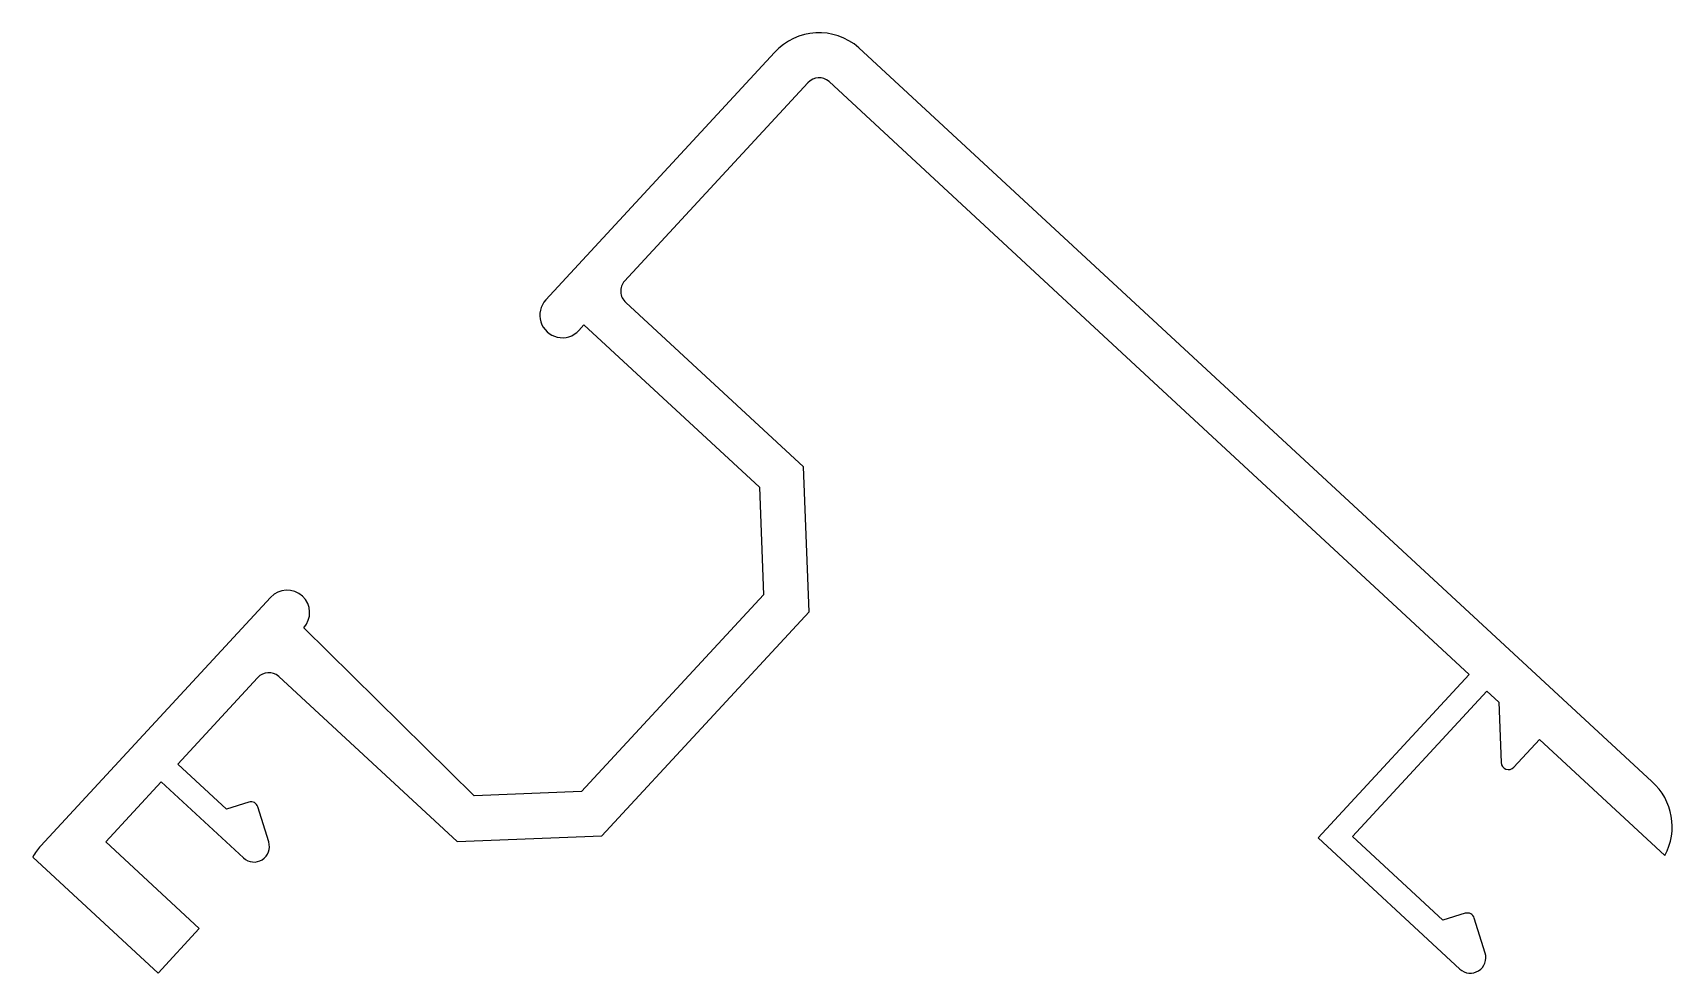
# Model space of a CAD drawing. Extents: x 5 to 91.7, y 2 to 51.8.
import ezdxf

# ---------------------------------------------------------------- set-up
doc = ezdxf.new("R2010")
doc.units = 0
doc.layers.get('0').update_dxf_attribs({"linetype": 'CONTINUOUS'})

msp = doc.modelspace()

# ---------------------------------------------------------------- linework, layer by layer
at = {"linetype": 'CONTINUOUS'}
for p, q in [((44.2, 50.735), (32.098, 37.655)), ((65.638, 35.279), (48.654, 50.993)), ((36.264, 38.652), (45.966, 49.137)), ((47.081, 49.206), (64.012, 33.521)), ((45.736, 28.821), (36.33, 37.524)), ((33.846, 36.038), (34.115, 36.329)), ((34.115, 36.329), (43.395, 27.743)), ((90.603, 12.18), (65.638, 35.279)), ((64.012, 33.521), (80.942, 17.837)), ((46.032, 21.159), (45.736, 28.821)), ((43.395, 27.743), (43.615, 22.052)), ((17.543, 21.924), (5.386, 8.785)), ((43.615, 22.052), (33.992, 11.652)), ((35.07, 9.311), (46.032, 21.159)), ((28.301, 11.43), (19.291, 20.307)), ((12.629, 13.106), (16.856, 17.675)), ((17.972, 17.742), (27.408, 9.012)), ((80.942, 17.837), (72.95, 9.199)), ((74.764, 9.272), (81.883, 16.966)), ((81.883, 16.966), (82.512, 16.384)), ((82.512, 16.384), (82.636, 13.182)), ((83.303, 12.935), (84.657, 14.399)), ((84.657, 14.399), (91.288, 8.264)), ((15.203, 10.724), (12.629, 13.106)), ((8.818, 8.987), (11.756, 12.163)), ((11.756, 12.163), (16.103, 8.141)), ((33.992, 11.652), (28.301, 11.43)), ((16.388, 11.092), (15.203, 10.724)), ((17.443, 8.986), (16.869, 10.838)), ((13.769, 4.406), (8.818, 8.987)), ((27.408, 9.012), (35.07, 9.311)), ((72.95, 9.199), (80.448, 2.262)), ((79.548, 4.845), (74.764, 9.272)), ((4.962, 8.189), (11.593, 2.054)), ((80.733, 5.213), (79.548, 4.845)), ((11.593, 2.054), (13.769, 4.406)), ((81.788, 3.108), (81.214, 4.959))]:
    msp.add_line(p, q, dxfattribs=at)
for centre, radius, start, end in [((46.558, 48.608), 3.175, 48.67937, 137.95154), ((46.558, 48.608), 0.794, 48.78012, 138.21631), ((36.854, 38.12), 0.794, 137.95157, 228.67937), ((32.972, 36.846), 1.191, 137.22376, 317.22376), ((18.417, 21.115), 1.191, 317.22377, 137.22377), ((17.448, 17.146), 0.794, 48.67937, 138.22881), ((83.021, 13.197), 0.385, 182.22376, 317.22376), ((88.507, 9.795), 3.175, 331.16244, 48.67937), ((16.502, 10.724), 0.385, 17.22542, 107.22376), ((7.744, 6.658), 3.175, 137.95157, 151.17673), ((16.66, 8.743), 0.82, 227.22376, 17.22542), ((80.847, 4.845), 0.385, 17.22542, 107.22376), ((81.005, 2.865), 0.82, 227.22376, 17.22542)]:
    msp.add_arc(centre, radius, start, end, dxfattribs=at)

doc.saveas('drawing.dxf')
